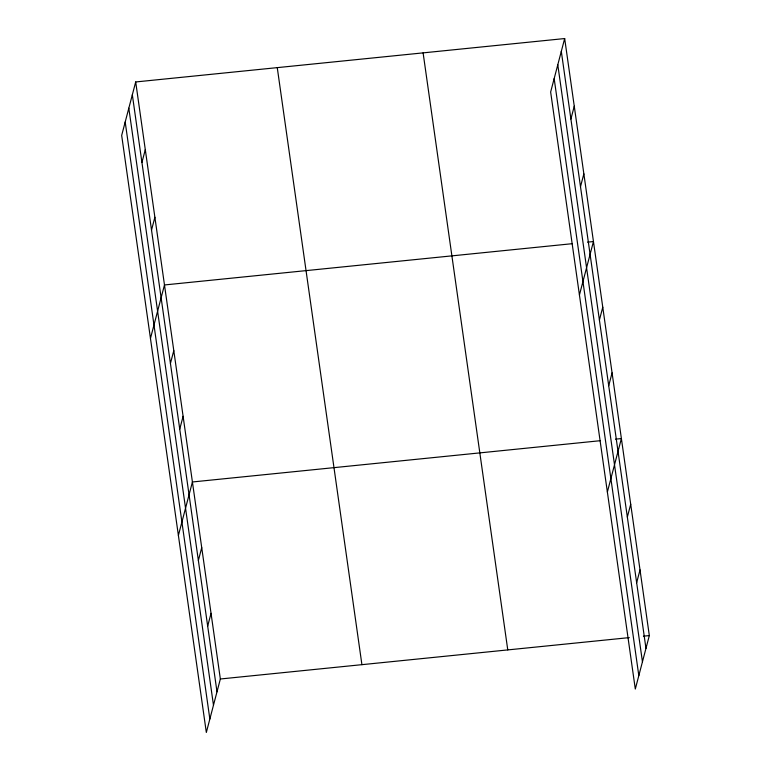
<?xml version="1.0" encoding="UTF-8"?>
<svg xmlns="http://www.w3.org/2000/svg" width="771" height="771" viewBox="0 0 771 771"><rect width="100%" height="100%" fill="white"/><g stroke="black" fill="none" stroke-linecap="round" stroke-linejoin="round"><path stroke-width="1.16" d="M135.696 81.957L121.673 135.417L206.329 732.45L220.352 678.991L135.696 81.957L564.671 38.55L649.327 635.583L635.304 689.043L550.648 92.009L564.671 38.55M141.931 162.44L145.295 149.622M151.521 230.105L154.884 217.287M150.461 338.411L164.483 284.952L572.217 243.694M170.43 363.44L173.793 350.622M179.739 429.11L183.103 416.301M178.39 535.431L192.422 481.971L600.156 440.713M198.369 560.459L201.732 547.641M207.678 626.129L211.042 613.321M570.897 119.033L574.26 106.215M580.496 186.698L583.859 173.88M579.426 295.004L593.448 241.545L587.55 242.142M599.404 320.032L602.768 307.215M608.714 385.702L612.078 372.894M607.365 492.023L621.387 438.564L615.489 439.162M627.343 517.052L630.707 504.234M636.653 582.722L640.017 569.914M220.352 678.991L629.271 637.617M643.428 636.181L649.327 635.583M561.307 51.368L645.963 648.401M557.79 64.774L642.445 661.817M554.166 78.594L638.822 675.627M423.106 52.871L507.771 649.905M277.261 67.636L361.917 664.669M132.333 94.775L216.998 691.809M128.815 108.181L213.48 705.224M125.191 122.001L209.847 719.035"/></g></svg>
